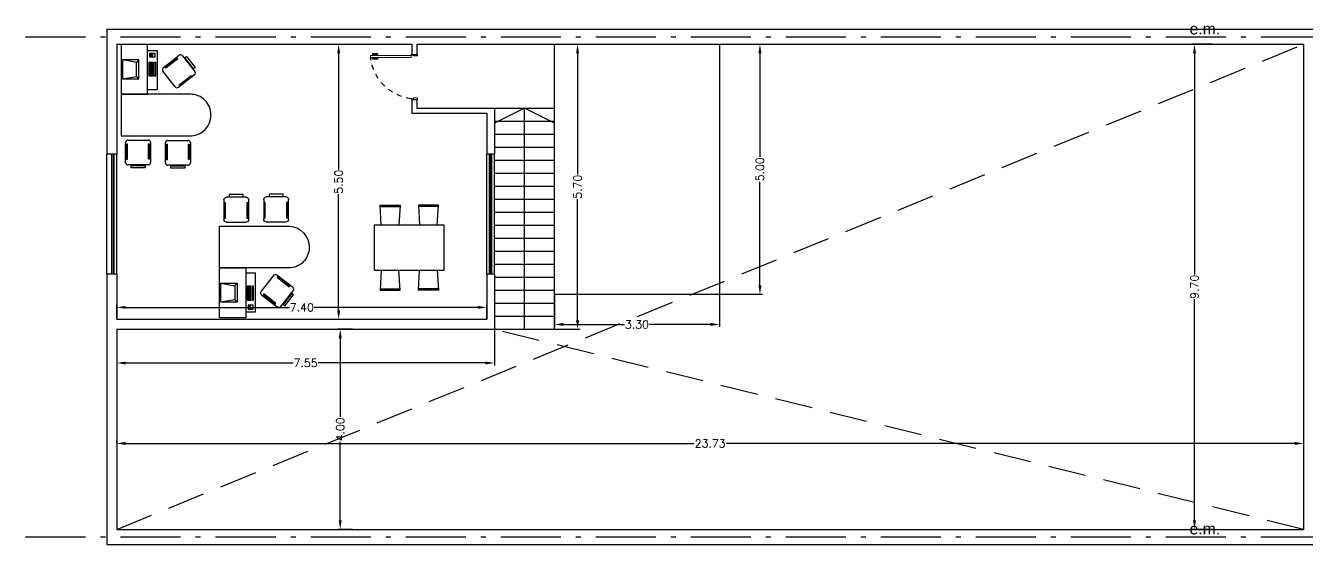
# Model space of a CAD drawing. Header units: millimetres. Extents: x 2379.5 to 2424.9, y 1754.3 to 1790.2.
# Drawn here: x 2382.45 to 2408.08, y 1754.3 to 1764.67 of the extents above; entities that cross this region are included whole.
import ezdxf

# ---------------------------------------------------------------- set-up
doc = ezdxf.new("R2010")
doc.units = ezdxf.units.MM
doc.linetypes.add('ACAD_ISO10W100', pattern=[18, 12, -3, 0, -3])
doc.linetypes.add('HIDDEN', pattern=[0.375, 0.25, -0.125])
for name, color, linetype in [('00-MURO', 1, 'Continuous'), ('00-TEXTOS', 1, 'Continuous'), ('01-COTAS', 2, 'Continuous'), ('03-PROYECCIONES', 252, 'HIDDEN'), ('04-CARPINTERIAS', 3, 'Continuous'), ('05-ESCALERA', 251, 'Continuous'), ('06-MOBILIARIO', 252, 'Continuous'), ('07-CUBIERTA', 252, 'Continuous'), ('EJE MEDIANEROS', 6, 'ACAD_ISO10W100')]:
    doc.layers.add(name, color=color, linetype=linetype)
doc.styles.add('COTA', font='romans.shx', dxfattribs={"height": 0.16})
doc.styles.add('Tam', font='arial.ttf', dxfattribs={"height": 0.05})
doc.dimstyles.new('TOTI', dxfattribs={"dimscale": 0, "dimtxt": 0.16, "dimasz": 0.18, "dimexe": 0.05, "dimexo": 0, "dimgap": 0.005, "dimtad": 0, "dimtoh": 1, "dimzin": 0, "dimdsep": 46, "dimtxsty": 'COTA', "dimcen": 0.09, "dimclrd": 251, "dimclre": 251, "dimclrt": 3, "dimaunit": 1, "dimadec": 0, "dimazin": 0, "dimtfac": 1, "dimtmove": 2, "dimatfit": 2, "dimfxl": 1, "dimtolj": 1, "dimtzin": 0, "dimarcsym": 0})

# ---------------------------------------------------------------- blocks, each defined once
blk = doc.blocks.new('IRI-OCASA-Layout R 9$0$OCA_puesto gerente')
at = {"layer": '06-MOBILIARIO'}
for p, q in [((0, 2.473), (0, 1.474)), ((0.529, 2.473), (0, 2.473)), ((0.529, 1.474), (0.529, 2.473)), ((0.529, 2.349), (0.719, 2.349)), ((0.719, 2.349), (0.719, 1.572)), ((0.026, 2.162), (0.026, 1.781)), ((0.306, 2.111), (0.026, 2.162)), ((0.356, 2.162), (0.026, 2.162)), ((0.356, 2.162), (0.306, 2.111)), ((0.306, 1.832), (0.306, 2.111)), ((0.356, 1.781), (0.356, 2.162)), ((0.557, 2.116), (0.634, 2.116)), ((0.557, 1.837), (0.557, 2.116)), ((0.573, 2.22), (0.573, 2.297)), ((0.573, 2.297), (0.674, 2.297)), ((0.674, 2.22), (0.573, 2.22)), ((0.583, 1.837), (0.583, 2.116)), ((0.598, 2.233), (0.598, 2.284)), ((0.598, 2.284), (0.623, 2.284)), ((0.598, 2.258), (0.623, 2.258)), ((0.623, 2.233), (0.598, 2.233)), ((0.608, 2.116), (0.608, 1.837)), ((0.623, 2.284), (0.623, 2.233)), ((0.634, 2.116), (0.634, 1.837)), ((0.659, 2.116), (0.684, 2.116)), ((0.659, 1.837), (0.659, 2.116)), ((0.674, 2.297), (0.674, 2.22)), ((0.684, 2.116), (0.684, 1.837)), ((0.844, 2.009), (1.157, 2.254)), ((1.227, 2.246), (1.472, 1.932)), ((0.026, 1.781), (0.306, 1.832)), ((0.306, 1.832), (0.356, 1.781)), ((0.634, 1.837), (0.557, 1.837)), ((0.684, 1.837), (0.659, 1.837)), ((1.081, 1.626), (0.835, 1.939)), ((1.464, 1.862), (1.151, 1.617)), ((0.026, 1.781), (0.356, 1.781)), ((0.529, 1.572), (0.719, 1.572)), ((0, 1.474), (0.529, 1.474)), ((1.384, 1.474), (0, 1.474)), ((0, 1.474), (0, 0.641)), ((1.795, 1.06), (1.795, 1.063)), ((0, 0.641), (1.404, 0.641)), ((0.139, 0.559), (0.537, 0.559)), ((0.935, 0.552), (1.333, 0.552)), ((0.089, 0.112), (0.089, 0.509)), ((0.587, 0.509), (0.587, 0.112)), ((0.885, 0.105), (0.885, 0.502)), ((1.383, 0.502), (1.383, 0.105)), ((0.537, 0.062), (0.139, 0.062)), ((1.333, 0.055), (0.935, 0.055))]:
    blk.add_line(p, q, dxfattribs=at)
for points in [[(1.12, 2.199), (1.131, 2.184), (0.89, 1.995), (0.878, 2.01)], [(1.306, 2.233), (1.479, 2.013), (1.445, 1.986), (1.273, 2.207)], [(1.396, 1.85), (1.41, 1.833), (1.166, 1.642), (1.153, 1.659)], [(0.121, 0.172), (0.099, 0.172), (0.099, 0.482), (0.121, 0.482)], [(0.566, 0.175), (0.548, 0.175), (0.548, 0.482), (0.566, 0.482)], [(0.917, 0.165), (0.896, 0.165), (0.896, 0.475), (0.917, 0.475)], [(1.362, 0.168), (1.344, 0.168), (1.344, 0.475), (1.362, 0.475)], [(0.478, 0.007), (0.198, 0.007), (0.198, 0.049), (0.478, 0.049)], [(1.274, 0), (0.994, 0), (0.994, 0.043), (1.274, 0.043)]]:
    blk.add_lwpolyline(points, close=True, dxfattribs=at)
for centre, radius, start, end in [((1.188, 2.215), 0.05, 38.0348, 128.0348), ((0.875, 1.97), 0.05, 128.0348, 218.0348), ((1.433, 1.901), 0.05, 308.0348, 38.0348), ((1.12, 1.656), 0.05, 218.0348, 308.0348), ((1.386, 1.066), 0.409, 359.6432, 90.3848), ((1.374, 1.062), 0.422, 274.1201, 359.5958), ((0.139, 0.509), 0.05, 90, 180), ((0.537, 0.509), 0.05, 0, 90), ((0.935, 0.502), 0.05, 90, 180), ((1.333, 0.502), 0.05, 0, 90), ((0.139, 0.112), 0.05, 180, 270), ((0.537, 0.112), 0.05, 270, 0), ((0.935, 0.105), 0.05, 180, 270), ((1.333, 0.105), 0.05, 270, 0)]:
    blk.add_arc(centre, radius, start, end, dxfattribs=at)
blk = doc.blocks.new('A$C49CE79F2')
at = {"layer": '04-CARPINTERIAS', "lineweight": 9}
for p, q in [((-60, 908, 8), (-60, 888, 8)), ((-60, 908, 8), (-60, 888, 8)), ((-60, 908, 8), (-60, 888, 8)), ((-60, 908, 8), (-60, 888, 8)), ((-60, 888, 8), (-20, 888, 8)), ((-60, 888, 8), (-20, 888, 8)), ((-60, 888, 8), (-20, 888, 8)), ((-60, 888, 8), (-20, 888, 8)), ((-55, 913, 8), (-50, 913, 8)), ((-55, 913, 8), (-50, 913, 8)), ((-50, 903, 8), (0, 903, 8)), ((-50, 903, 8), (0, 903, 8)), ((-50, 903, 8), (0, 903, 8)), ((-50, 903, 8), (0, 903, 8)), ((-50, 903, 8), (0, 903, 8)), ((-50, 903, 8), (0, 903, 8)), ((-50, 903, 8), (0, 903, 8)), ((-50, 903, 8), (0, 903, 8)), ((-50, 903, 8), (0, 903, 8)), ((-50, 903, 8), (0, 903, 8)), ((-50, 903, 8), (0, 903, 8)), ((-50, 903, 8), (50, 903, 8)), ((-20, 888, 8), (-20, 873, 8)), ((-20, 888, 8), (-20, 873, 8)), ((-20, 888, 8), (-20, 873, 8)), ((-20, 888, 8), (-20, 873, 8)), ((-20, 873, 8), (5, 873, 8)), ((-20, 873, 8), (5, 873, 8)), ((-20, 873, 8), (5, 873, 8)), ((-20, 873, 8), (55, 873, 8)), ((50, 913, 8), (55, 913, 8)), ((50, 913, 8), (55, 913, 8)), ((60, 908, 8), (60, 878, 8)), ((60, 908, 8), (60, 878, 8)), ((60, 908, 8), (60, 878, 8)), ((60, 908, 8), (60, 878, 8)), ((-875, 20), (-875, 60)), ((-875, 60), (-65, 60)), ((-875, 20), (-875, 60)), ((-875, 60), (-65, 60)), ((-875, 20), (-875, 60)), ((-875, 60), (-65, 60)), ((-875, 20), (-875, 60)), ((-875, 60), (-65, 60)), ((-65, 20), (-875, 20)), ((-65, 20), (-875, 20)), ((-65, 20), (-875, 20)), ((-65, 20), (-875, 20)), ((-65, 60), (-65, 20)), ((-65, 60), (-65, 20)), ((-65, 60), (-65, 20)), ((-65, 60), (-65, 20)), ((-60, 15), (-20, 15)), ((-60, -5), (-60, 15)), ((-60, 15), (-20, 15)), ((-60, -5), (-60, 15)), ((-60, 15), (-20, 15)), ((-60, -5), (-60, 15)), ((-60, 15), (-20, 15)), ((-60, -5), (-60, 15)), ((-20, 15), (-20, 30)), ((-20, 30), (5, 30)), ((-20, 15), (-20, 30)), ((-20, 30), (5, 30)), ((-20, 15), (-20, 30)), ((-20, 30), (5, 30)), ((-20, 15), (-20, 30)), ((-20, 30), (55, 30)), ((60, -5), (60, 25)), ((60, -5), (60, 25)), ((60, -5), (60, 25)), ((60, -5), (60, 25)), ((-55, -10), (-50, -10)), ((-55, -10), (-50, -10)), ((-50, 0), (0, 0)), ((-50, 0), (0, 0)), ((-50, 0), (0, 0)), ((-50, 0), (0, 0)), ((-50, 0), (0, 0)), ((-50, 0), (0, 0)), ((-50, 0), (0, 0)), ((-50, 0), (0, 0)), ((-50, 0), (0, 0)), ((-50, 0), (0, 0)), ((-50, 0), (0, 0)), ((-50, 0), (50, 0)), ((50, -10), (55, -10)), ((50, -10), (55, -10))]:
    blk.add_line(p, q, dxfattribs=at)
at = {"layer": '04-CARPINTERIAS'}
for p, q in [((-50, 913, 8), (-50, 903, 8)), ((-50, 913, 8), (-50, 903, 8)), ((-50, 913, 8), (-50, 903, 8)), ((-50, 913, 8), (-50, 903, 8)), ((-50, 903, 8), (0, 903, 8)), ((-50, 903, 8), (0, 903, 8)), ((50, 913, 8), (50, 903, 8)), ((50, 913, 8), (50, 903, 8)), ((50, 913, 8), (50, 903, 8)), ((-50, 0), (0, 0)), ((-50, -10), (-50, 0)), ((-50, -10), (-50, 0)), ((-50, 0), (0, 0)), ((-50, -10), (-50, 0)), ((-50, -10), (-50, 0)), ((50, -10), (50, 0)), ((50, -10), (50, 0)), ((50, -10), (50, 0))]:
    blk.add_line(p, q, dxfattribs=at)
at = {"layer": '04-CARPINTERIAS', "color": 252}
for p, q in [((-733, 94), (-836, 94)), ((-836, 94), (-836, 80)), ((-733, 94), (-836, 94)), ((-836, 94), (-836, 80)), ((-733, 94), (-836, 94)), ((-836, 94), (-836, 80)), ((-733, 94), (-836, 94)), ((-836, 94), (-836, 80)), ((-836, 80), (-826, 80)), ((-836, 80), (-826, 80)), ((-836, 80), (-826, 80)), ((-836, 80), (-826, 80)), ((-836, 60), (-836, 69)), ((-836, 69), (-803, 69)), ((-836, 60), (-836, 69)), ((-836, 69), (-803, 69)), ((-836, 60), (-836, 69)), ((-836, 69), (-803, 69)), ((-836, 60), (-836, 69)), ((-836, 69), (-803, 69)), ((-836, 20), (-836, 11)), ((-836, 20), (-836, 11)), ((-836, 20), (-836, 11)), ((-836, 20), (-836, 11)), ((-836, 11), (-803, 11)), ((-836, 11), (-803, 11)), ((-836, 11), (-803, 11)), ((-836, 11), (-803, 11)), ((-836, -13), (-836, 1)), ((-836, 1), (-826, 1)), ((-836, -13), (-836, 1)), ((-836, 1), (-826, 1)), ((-836, -13), (-836, 1)), ((-836, 1), (-826, 1)), ((-836, -13), (-836, 1)), ((-836, 1), (-826, 1)), ((-826, 69), (-826, 80)), ((-826, 80), (-812, 80)), ((-826, 80), (-733, 80)), ((-826, 69), (-826, 80)), ((-826, 80), (-812, 80)), ((-826, 80), (-733, 80)), ((-826, 69), (-826, 80)), ((-826, 80), (-812, 80)), ((-826, 80), (-733, 80)), ((-826, 69), (-826, 80)), ((-826, 80), (-812, 80)), ((-826, 80), (-733, 80)), ((-826, 11), (-826, 1)), ((-826, 11), (-826, 1)), ((-826, 11), (-826, 1)), ((-826, 11), (-826, 1)), ((-826, 1), (-812, 1)), ((-826, 1), (-733, 1)), ((-826, 1), (-812, 1)), ((-826, 1), (-733, 1)), ((-826, 1), (-812, 1)), ((-826, 1), (-733, 1)), ((-826, 1), (-812, 1)), ((-826, 1), (-733, 1)), ((-812, 80), (-812, 69)), ((-812, 80), (-812, 69)), ((-812, 80), (-812, 69)), ((-812, 80), (-812, 69)), ((-812, 1), (-812, 11)), ((-812, 1), (-812, 11)), ((-812, 1), (-812, 11)), ((-812, 1), (-812, 11)), ((-803, 69), (-803, 60)), ((-803, 69), (-803, 60)), ((-803, 69), (-803, 60)), ((-803, 69), (-803, 60)), ((-803, 11), (-803, 20)), ((-803, 11), (-803, 20)), ((-803, 11), (-803, 20)), ((-803, 11), (-803, 20)), ((-733, 80), (-733, 94)), ((-733, 80), (-733, 94)), ((-733, 80), (-733, 94)), ((-733, 80), (-733, 94)), ((-733, 1), (-733, -13)), ((-733, 1), (-733, -13)), ((-733, 1), (-733, -13)), ((-733, 1), (-733, -13)), ((-733, -13), (-836, -13)), ((-733, -13), (-836, -13)), ((-733, -13), (-836, -13)), ((-733, -13), (-836, -13))]:
    blk.add_line(p, q, dxfattribs=at)
at = {"layer": '04-CARPINTERIAS', "lineweight": 9}
blk.add_circle((-65, 15), 5, dxfattribs=at)
blk.add_circle((-65, 15), 5, dxfattribs=at)
blk.add_circle((-65, 15), 5, dxfattribs=at)
blk.add_circle((-65, 15), 5, dxfattribs=at)
at = {"layer": '04-CARPINTERIAS', "color": 252, "linetype": 'HIDDEN', "ltscale": 0.01}
blk.add_arc((55, -41, 16), 936, 97.0732, 173.8137, dxfattribs=at)
at = {"layer": '04-CARPINTERIAS', "lineweight": 9}
for centre, start, end in [((-55, 908, 8), 90, 180), ((-55, 908, 8), 90, 180), ((55, 908, 8), 0, 90), ((55, 908, 8), 0, 90), ((55, 878, 8), 270, 0), ((55, 878, 8), 270, 0), ((55, 878, 8), 270, 0), ((55, 878, 8), 270, 0), ((55, 25), 0, 90), ((55, 25), 0, 90), ((55, 25), 0, 90), ((55, 25), 0, 90), ((-55, -5), 180, 270), ((-55, -5), 180, 270), ((55, -5), 270, 0), ((55, -5), 270, 0)]:
    blk.add_arc(centre, 5, start, end, dxfattribs=at)
blk = doc.blocks.new('mesa_comedor_1.40x0.90')
for p, q in [((-1.275, 1.282), (-1.275, 0.885, 3.767)), ((-1.275, 1.282), (-1.275, 0.885, 3.767)), ((-1.275, 1.282), (-1.275, 0.885, 3.767)), ((0.375, 1.282), (0.375, 0.885, 3.767)), ((0.375, 1.282), (0.375, 0.885, 3.767)), ((0.375, 1.282), (0.375, 0.885, 3.767)), ((-1.275, 0.118), (-1.275, 0.515, 3.767)), ((-1.275, 0.118), (-1.275, 0.515, 3.767)), ((-1.275, 0.118), (-1.275, 0.515, 3.767)), ((0.375, 0.118), (0.375, 0.515, 3.767)), ((0.375, 0.118), (0.375, 0.515, 3.767)), ((0.375, 0.118), (0.375, 0.515, 3.767))]:
    blk.add_line(p, q)
for points in [[(-0.9, 1.258), (-1.3, 1.283), (-1.3, 0.883), (-0.9, 0.908)], [(-0.9, 1.258), (-1.3, 1.283), (-1.3, 0.883), (-0.9, 0.908)], [(-0.9, 1.258), (-1.3, 1.283), (-1.3, 0.883), (-0.9, 0.908)], [(0, 1.258), (0.4, 1.283), (0.4, 0.883), (0, 0.908)], [(0, 1.258), (0.4, 1.283), (0.4, 0.883), (0, 0.908)], [(0, 1.258), (0.4, 1.283), (0.4, 0.883), (0, 0.908)], [(-0.9, 0.142), (-1.3, 0.117), (-1.3, 0.517), (-0.9, 0.492)], [(-0.9, 0.142), (-1.3, 0.117), (-1.3, 0.517), (-0.9, 0.492)], [(-0.9, 0.142), (-1.3, 0.117), (-1.3, 0.517), (-0.9, 0.492)], [(0, 0.142), (0.4, 0.117), (0.4, 0.517), (0, 0.492)], [(0, 0.142), (0.4, 0.117), (0.4, 0.517), (0, 0.492)], [(0, 0.142), (0.4, 0.117), (0.4, 0.517), (0, 0.492)]]:
    blk.add_lwpolyline(points)
blk.add_lwpolyline([(-0.9, 0), (0, 0), (0, 1.4), (-0.9, 1.4)], close=True)
blk = doc.blocks.new('*D68')
at = {"layer": '01-COTAS', "color": 251, "lineweight": -2, "transparency": 16777216}
for p, q in [((2406.183, 1764.3), (2405.772, 1764.3)), ((2405.822, 1764.12), (2405.822, 1759.698)), ((2405.822, 1754.78), (2405.822, 1759.201)), ((2406.183, 1754.6), (2405.772, 1754.6))]:
    blk.add_line(p, q, dxfattribs=at)
at = {"layer": '01-COTAS', "color": 251, "transparency": 16777216}
for points in [[(2405.792, 1764.12), (2405.852, 1764.12), (2405.822, 1764.3)], [(2405.792, 1754.78), (2405.852, 1754.78), (2405.822, 1754.6)]]:
    blk.add_solid(points, dxfattribs=at)
at = {"layer": 'Defpoints', "color": 0, "transparency": 16777216}
for p in [(2406.183, 1764.3), (2405.822, 1754.6), (2406.183, 1754.6)]:
    blk.add_point(p, dxfattribs=at)
at = {"layer": '01-COTAS', "color": 3, "transparency": 16777216, "insert": (2405.822, 1759.45), "char_height": 0.16, "attachment_point": 5, "rotation": 90, "style": 'COTA'}
blk.add_mtext('\\A1;9.70', dxfattribs=at)
blk = doc.blocks.new('*D77')
at = {"layer": '01-COTAS', "color": 251, "lineweight": -2, "transparency": 16777216}
for p, q in [((2384.274, 1758.8), (2384.274, 1759.089)), ((2391.674, 1758.809), (2391.674, 1759.089)), ((2384.454, 1759.039), (2387.725, 1759.039)), ((2391.494, 1759.039), (2388.223, 1759.039))]:
    blk.add_line(p, q, dxfattribs=at)
at = {"layer": '01-COTAS', "color": 251, "transparency": 16777216}
for points in [[(2384.454, 1759.069), (2384.454, 1759.009), (2384.274, 1759.039)], [(2391.494, 1759.069), (2391.494, 1759.009), (2391.674, 1759.039)]]:
    blk.add_solid(points, dxfattribs=at)
at = {"layer": 'Defpoints', "color": 0, "transparency": 16777216}
for p in [(2391.674, 1759.039), (2391.674, 1758.809), (2384.274, 1758.8)]:
    blk.add_point(p, dxfattribs=at)
at = {"layer": '01-COTAS', "color": 3, "transparency": 16777216, "insert": (2387.974, 1759.039), "char_height": 0.16, "attachment_point": 5, "style": 'COTA'}
blk.add_mtext('\\A1;7.40', dxfattribs=at)
blk = doc.blocks.new('*D78')
at = {"layer": '01-COTAS', "color": 251, "lineweight": -2, "transparency": 16777216}
for p, q in [((2388.166, 1764.3), (2388.76, 1764.3)), ((2388.71, 1764.12), (2388.71, 1761.798)), ((2388.71, 1758.98), (2388.71, 1761.301)), ((2388.246, 1758.8), (2388.76, 1758.8))]:
    blk.add_line(p, q, dxfattribs=at)
at = {"layer": '01-COTAS', "color": 251, "transparency": 16777216}
for points in [[(2388.68, 1764.12), (2388.74, 1764.12), (2388.71, 1764.3)], [(2388.68, 1758.98), (2388.74, 1758.98), (2388.71, 1758.8)]]:
    blk.add_solid(points, dxfattribs=at)
at = {"layer": 'Defpoints', "color": 0, "transparency": 16777216}
for p in [(2388.166, 1764.3), (2388.246, 1758.8), (2388.71, 1758.8)]:
    blk.add_point(p, dxfattribs=at)
at = {"layer": '01-COTAS', "color": 3, "transparency": 16777216, "insert": (2388.71, 1761.55), "char_height": 0.16, "attachment_point": 5, "rotation": 90, "style": 'COTA'}
blk.add_mtext('\\A1;5.50', dxfattribs=at)
blk = doc.blocks.new('escalera')
at = {"layer": '05-ESCALERA'}
for p, q in [((2392.424, 1762.32), (2391.824, 1762.02)), ((2391.824, 1762.32), (2393.024, 1762.32)), ((2392.424, 1757.9), (2392.424, 1762.32)), ((2393.024, 1762.02), (2392.424, 1762.32)), ((2391.824, 1762.06), (2393.024, 1762.06)), ((2391.824, 1761.8), (2393.024, 1761.8)), ((2391.824, 1761.54), (2393.024, 1761.54)), ((2391.824, 1761.28), (2393.024, 1761.28)), ((2391.824, 1761.02), (2393.024, 1761.02)), ((2391.824, 1760.76), (2393.024, 1760.76)), ((2391.824, 1760.5), (2393.024, 1760.5)), ((2391.824, 1760.24), (2393.024, 1760.24)), ((2391.824, 1759.98), (2393.024, 1759.98)), ((2391.824, 1759.72), (2393.024, 1759.72)), ((2391.824, 1759.46), (2393.024, 1759.46)), ((2391.824, 1759.2), (2393.024, 1759.2)), ((2391.824, 1758.94), (2393.024, 1758.94)), ((2391.824, 1758.68), (2393.024, 1758.68)), ((2391.824, 1758.42), (2393.024, 1758.42)), ((2391.824, 1758.16), (2393.024, 1758.16)), ((2391.824, 1757.9), (2393.024, 1757.9))]:
    blk.add_line(p, q, dxfattribs=at)
blk = doc.blocks.new('*D80')
at = {"layer": '01-COTAS', "color": 251, "lineweight": -2, "transparency": 16777216}
for p, q in [((2388.989, 1758.6), (2388.691, 1758.6)), ((2388.741, 1758.42), (2388.741, 1756.848)), ((2388.741, 1754.78), (2388.741, 1756.351)), ((2388.989, 1754.6), (2388.691, 1754.6))]:
    blk.add_line(p, q, dxfattribs=at)
at = {"layer": '01-COTAS', "color": 251, "transparency": 16777216}
for points in [[(2388.711, 1758.42), (2388.771, 1758.42), (2388.741, 1758.6)], [(2388.711, 1754.78), (2388.771, 1754.78), (2388.741, 1754.6)]]:
    blk.add_solid(points, dxfattribs=at)
at = {"layer": 'Defpoints', "color": 0, "transparency": 16777216}
for p in [(2388.989, 1758.6), (2388.741, 1754.6), (2388.989, 1754.6)]:
    blk.add_point(p, dxfattribs=at)
at = {"layer": '01-COTAS', "color": 3, "transparency": 16777216, "insert": (2388.741, 1756.6), "char_height": 0.16, "attachment_point": 5, "rotation": 90, "style": 'COTA'}
blk.add_mtext('\\A1;4.00', dxfattribs=at)
blk = doc.blocks.new('*D82')
at = {"layer": '07-CUBIERTA', "color": 251, "lineweight": -2, "transparency": 16777216}
for p, q in [((2384.274, 1756.318), (2384.274, 1756.368)), ((2384.454, 1756.318), (2395.814, 1756.318)), ((2407.824, 1756.318), (2396.464, 1756.318)), ((2408.004, 1756.318), (2408.004, 1756.268))]:
    blk.add_line(p, q, dxfattribs=at)
at = {"layer": '07-CUBIERTA', "color": 251, "transparency": 16777216}
for points in [[(2384.454, 1756.348), (2384.454, 1756.288), (2384.274, 1756.318)], [(2407.824, 1756.348), (2407.824, 1756.288), (2408.004, 1756.318)]]:
    blk.add_solid(points, dxfattribs=at)
at = {"layer": 'Defpoints', "color": 0, "transparency": 16777216}
for p in [(2384.274, 1756.318), (2408.004, 1756.318), (2408.004, 1756.318)]:
    blk.add_point(p, dxfattribs=at)
at = {"layer": '07-CUBIERTA', "color": 3, "transparency": 16777216, "insert": (2396.139, 1756.318), "char_height": 0.16, "attachment_point": 5, "style": 'COTA'}
blk.add_mtext('\\A1;23.73', dxfattribs=at)
blk = doc.blocks.new('*D85')
at = {"layer": '07-CUBIERTA', "color": 251, "lineweight": -2, "transparency": 16777216}
for p, q in [((2384.274, 1758.6), (2384.274, 1757.877)), ((2391.824, 1758.6), (2391.824, 1757.877)), ((2384.454, 1757.927), (2387.8, 1757.927)), ((2391.644, 1757.927), (2388.298, 1757.927))]:
    blk.add_line(p, q, dxfattribs=at)
at = {"layer": '07-CUBIERTA', "color": 251, "transparency": 16777216}
for points in [[(2384.454, 1757.957), (2384.454, 1757.897), (2384.274, 1757.927)], [(2391.644, 1757.957), (2391.644, 1757.897), (2391.824, 1757.927)]]:
    blk.add_solid(points, dxfattribs=at)
at = {"layer": 'Defpoints', "color": 0, "transparency": 16777216}
for p in [(2384.274, 1758.6), (2391.824, 1758.6), (2391.824, 1757.927)]:
    blk.add_point(p, dxfattribs=at)
at = {"layer": '07-CUBIERTA', "color": 3, "transparency": 16777216, "insert": (2388.049, 1757.927), "char_height": 0.16, "attachment_point": 5, "style": 'COTA'}
blk.add_mtext('\\A1;7.55', dxfattribs=at)
blk = doc.blocks.new('*D86')
at = {"layer": '07-CUBIERTA', "color": 251, "lineweight": -2, "transparency": 16777216}
for p, q in [((2391.824, 1764.3), (2393.537, 1764.3)), ((2393.487, 1764.12), (2393.487, 1761.698)), ((2393.487, 1758.78), (2393.487, 1761.201)), ((2391.824, 1758.6), (2393.537, 1758.6))]:
    blk.add_line(p, q, dxfattribs=at)
at = {"layer": '07-CUBIERTA', "color": 251, "transparency": 16777216}
for points in [[(2393.457, 1764.12), (2393.517, 1764.12), (2393.487, 1764.3)], [(2393.457, 1758.78), (2393.517, 1758.78), (2393.487, 1758.6)]]:
    blk.add_solid(points, dxfattribs=at)
at = {"layer": 'Defpoints', "color": 0, "transparency": 16777216}
for p in [(2391.824, 1764.3), (2393.487, 1764.3), (2391.824, 1758.6)]:
    blk.add_point(p, dxfattribs=at)
at = {"layer": '07-CUBIERTA', "color": 3, "transparency": 16777216, "insert": (2393.487, 1761.45), "char_height": 0.16, "attachment_point": 5, "rotation": 90, "style": 'COTA'}
blk.add_mtext('\\A1;5.70', dxfattribs=at)
blk = doc.blocks.new('*D87')
at = {"layer": '07-CUBIERTA', "color": 251, "lineweight": -2, "transparency": 16777216}
for p, q in [((2396.324, 1764.3), (2397.183, 1764.3)), ((2397.133, 1764.12), (2397.133, 1762.048)), ((2397.133, 1759.48), (2397.133, 1761.551)), ((2396.324, 1759.3), (2397.183, 1759.3))]:
    blk.add_line(p, q, dxfattribs=at)
at = {"layer": '07-CUBIERTA', "color": 251, "transparency": 16777216}
for points in [[(2397.103, 1764.12), (2397.163, 1764.12), (2397.133, 1764.3)], [(2397.103, 1759.48), (2397.163, 1759.48), (2397.133, 1759.3)]]:
    blk.add_solid(points, dxfattribs=at)
at = {"layer": 'Defpoints', "color": 0, "transparency": 16777216}
for p in [(2396.324, 1764.3), (2397.133, 1764.3), (2396.324, 1759.3)]:
    blk.add_point(p, dxfattribs=at)
at = {"layer": '07-CUBIERTA', "color": 3, "transparency": 16777216, "insert": (2397.133, 1761.8), "char_height": 0.16, "attachment_point": 5, "rotation": 90, "style": 'COTA'}
blk.add_mtext('\\A1;5.00', dxfattribs=at)
blk = doc.blocks.new('*D88')
at = {"layer": '07-CUBIERTA', "color": 251, "lineweight": -2, "transparency": 16777216}
for p, q in [((2393.024, 1759.3), (2393.024, 1758.648)), ((2396.324, 1759.3), (2396.324, 1758.648)), ((2393.204, 1758.698), (2394.425, 1758.698)), ((2396.144, 1758.698), (2394.923, 1758.698))]:
    blk.add_line(p, q, dxfattribs=at)
at = {"layer": '07-CUBIERTA', "color": 251, "transparency": 16777216}
for points in [[(2393.204, 1758.728), (2393.204, 1758.668), (2393.024, 1758.698)], [(2396.144, 1758.728), (2396.144, 1758.668), (2396.324, 1758.698)]]:
    blk.add_solid(points, dxfattribs=at)
at = {"layer": 'Defpoints', "color": 0, "transparency": 16777216}
for p in [(2393.024, 1759.3), (2396.324, 1759.3), (2393.024, 1758.698)]:
    blk.add_point(p, dxfattribs=at)
at = {"layer": '07-CUBIERTA', "color": 3, "transparency": 16777216, "insert": (2394.674, 1758.698), "char_height": 0.16, "attachment_point": 5, "style": 'COTA'}
blk.add_mtext('\\A1;3.30', dxfattribs=at)

msp = doc.modelspace()

# ---------------------------------------------------------------- linework, layer by layer
at = {"layer": '00-MURO'}
for p, q in [((2384.074, 1764.6), (2424.224, 1764.6)), ((2384.074, 1764.6), (2384.074, 1762.1)), ((2384.274, 1764.3), (2390.174, 1764.3)), ((2384.274, 1764.3), (2384.274, 1762.1)), ((2390.174, 1764.3), (2390.174, 1764.097)), ((2390.274, 1764.3), (2408.004, 1764.3)), ((2390.274, 1764.3), (2390.274, 1764.097)), ((2396.324, 1764.3), (2396.324, 1759.3)), ((2408.004, 1764.3), (2408.004, 1754.6)), ((2390.174, 1764.097), (2390.274, 1764.097)), ((2390.174, 1763.197, -0.074), (2390.274, 1763.197, -0.074)), ((2390.174, 1763.197, -0.074), (2390.174, 1762.92)), ((2390.274, 1763.197, -0.074), (2390.274, 1763.02)), ((2390.174, 1762.92), (2391.674, 1762.92)), ((2390.274, 1763.02), (2391.824, 1763.02)), ((2391.674, 1762.92), (2391.674, 1762.1)), ((2391.824, 1763.02), (2391.824, 1762.1)), ((2384.274, 1762.1), (2384.074, 1762.1)), ((2391.824, 1762.1), (2391.674, 1762.1)), ((2384.074, 1759.7), (2384.074, 1754.3)), ((2384.274, 1759.7), (2384.074, 1759.7)), ((2384.274, 1759.7), (2384.274, 1758.8)), ((2391.824, 1759.7), (2391.674, 1759.7)), ((2391.674, 1759.7), (2391.674, 1758.8)), ((2391.824, 1759.7), (2391.824, 1758.6)), ((2393.024, 1759.3, -0.111), (2396.324, 1759.3)), ((2384.274, 1758.8), (2391.674, 1758.8)), ((2384.274, 1758.6), (2391.824, 1758.6)), ((2384.274, 1758.6), (2384.274, 1754.6)), ((2384.274, 1754.6), (2408.004, 1754.6)), ((2384.074, 1754.3), (2424.224, 1754.3))]:
    msp.add_line(p, q, dxfattribs=at)
msp.add_lwpolyline([(2393.024, 1758.6), (2393.024, 1764.3), (2393.024, 1764.3)], dxfattribs=at)
at = {"layer": '03-PROYECCIONES', "ltscale": 3}
for p, q in [((2384.274, 1754.6), (2408.004, 1764.3)), ((2408.004, 1754.6), (2391.824, 1758.6))]:
    msp.add_line(p, q, dxfattribs=at)
at = {"layer": '04-CARPINTERIAS'}
for p, q in [((2384.074, 1759.7), (2384.074, 1762.1)), ((2384.174, 1759.7), (2384.174, 1762.1)), ((2384.199, 1762.1), (2384.199, 1759.7)), ((2384.224, 1759.7), (2384.224, 1762.1)), ((2384.274, 1759.7), (2384.274, 1762.1)), ((2391.674, 1759.7), (2391.674, 1762.1)), ((2391.724, 1759.7), (2391.724, 1762.1)), ((2391.749, 1762.1), (2391.749, 1759.7)), ((2391.774, 1759.7), (2391.774, 1762.1)), ((2391.824, 1759.7), (2391.824, 1762.1))]:
    msp.add_line(p, q, dxfattribs=at)
at = {"layer": 'EJE MEDIANEROS', "ltscale": 0.1}
for p, q in [((2382.451, 1764.45), (2424.074, 1764.45)), ((2382.451, 1754.45), (2424.074, 1754.45))]:
    msp.add_line(p, q, dxfattribs=at)

# ---------------------------------------------------------------- block references
at = {"layer": '00-MURO', "extrusion": (4.98724e-17, -0.090498, 0.995897), "xscale": -0.001, "yscale": 0.001, "zscale": 0.001, "rotation": 180}
msp.add_blockref('A$C49CE79F2', (2390.224, 1756.858, -159.647), dxfattribs=at)
at = {"layer": '01-COTAS'}
msp.add_blockref('escalera', (0, 0.7), dxfattribs=at)
at = {"layer": '06-MOBILIARIO'}
msp.add_blockref('IRI-OCASA-Layout R 9$0$OCA_puesto gerente', (2384.362, 1761.826), dxfattribs=at)
at = {"layer": '06-MOBILIARIO', "xscale": -1, "rotation": 180}
msp.add_blockref('IRI-OCASA-Layout R 9$0$OCA_puesto gerente', (2386.326, 1761.302), dxfattribs=at)
at = {"layer": '06-MOBILIARIO', "rotation": 89.99999999999996}
msp.add_blockref('mesa_comedor_1.40x0.90', (2390.821, 1760.683, -47876.805), dxfattribs=at)

# ---------------------------------------------------------------- texts
at = {"layer": '00-TEXTOS', "char_height": 0.225, "width": 3.0007, "attachment_point": 5, "style": 'Tam'}
for insert in [(2406.03, 1764.608), (2406.03, 1754.609)]:
    msp.add_mtext('e.m.', dxfattribs=dict(at, insert=insert))

# ---------------------------------------------------------------- dimensions: what is measured, and where the dimension line sits
at = {"layer": '01-COTAS'}
for base, p1, p2, picture, middle in [((2388.71, 1758.8), (2388.166, 1764.3), (2388.246, 1758.8), '*D78', (2388.71, 1761.55)), ((2405.822, 1754.6), (2406.183, 1764.3), (2406.183, 1754.6), '*D68', (2405.822, 1759.45)), ((2388.741, 1754.6), (2388.989, 1758.6), (2388.989, 1754.6), '*D80', (2388.741, 1756.6))]:
    dim = msp.add_linear_dim(base=base, p1=p1, p2=p2, angle=90, dimstyle='TOTI', override={"dimscale": 1}, dxfattribs=at)
    dim.commit()
    dim.dimension.update_dxf_attribs({"geometry": picture, "text_midpoint": middle})
dim = msp.add_linear_dim(base=(2391.674, 1759.039), p1=(2384.274, 1758.8), p2=(2391.674, 1758.809), dimstyle='TOTI', override={"dimscale": 1}, dxfattribs=at)
dim.commit()
dim.dimension.update_dxf_attribs({"geometry": '*D77', "text_midpoint": (2387.974, 1759.039)})
at = {"layer": '07-CUBIERTA'}
for base, p1, p2, picture, middle in [((2393.487, 1764.3), (2391.824, 1758.6), (2391.824, 1764.3), '*D86', (2393.487, 1761.45)), ((2397.133, 1764.3), (2396.324, 1759.3), (2396.324, 1764.3), '*D87', (2397.133, 1761.8))]:
    dim = msp.add_linear_dim(base=base, p1=p1, p2=p2, angle=90, dimstyle='TOTI', override={"dimscale": 1}, dxfattribs=at)
    dim.commit()
    dim.dimension.update_dxf_attribs({"geometry": picture, "text_midpoint": middle})
for base, p1, p2, picture, middle in [((2393.024, 1758.698), (2396.324, 1759.3), (2393.024, 1759.3), '*D88', (2394.674, 1758.698)), ((2391.824, 1757.927), (2384.274, 1758.6), (2391.824, 1758.6), '*D85', (2388.049, 1757.927)), ((2408.004, 1756.318), (2384.274, 1756.318), (2408.004, 1756.318), '*D82', (2396.139, 1756.318))]:
    dim = msp.add_linear_dim(base=base, p1=p1, p2=p2, dimstyle='TOTI', override={"dimscale": 1}, dxfattribs=at)
    dim.commit()
    dim.dimension.update_dxf_attribs({"geometry": picture, "text_midpoint": middle})

doc.saveas('drawing.dxf')
